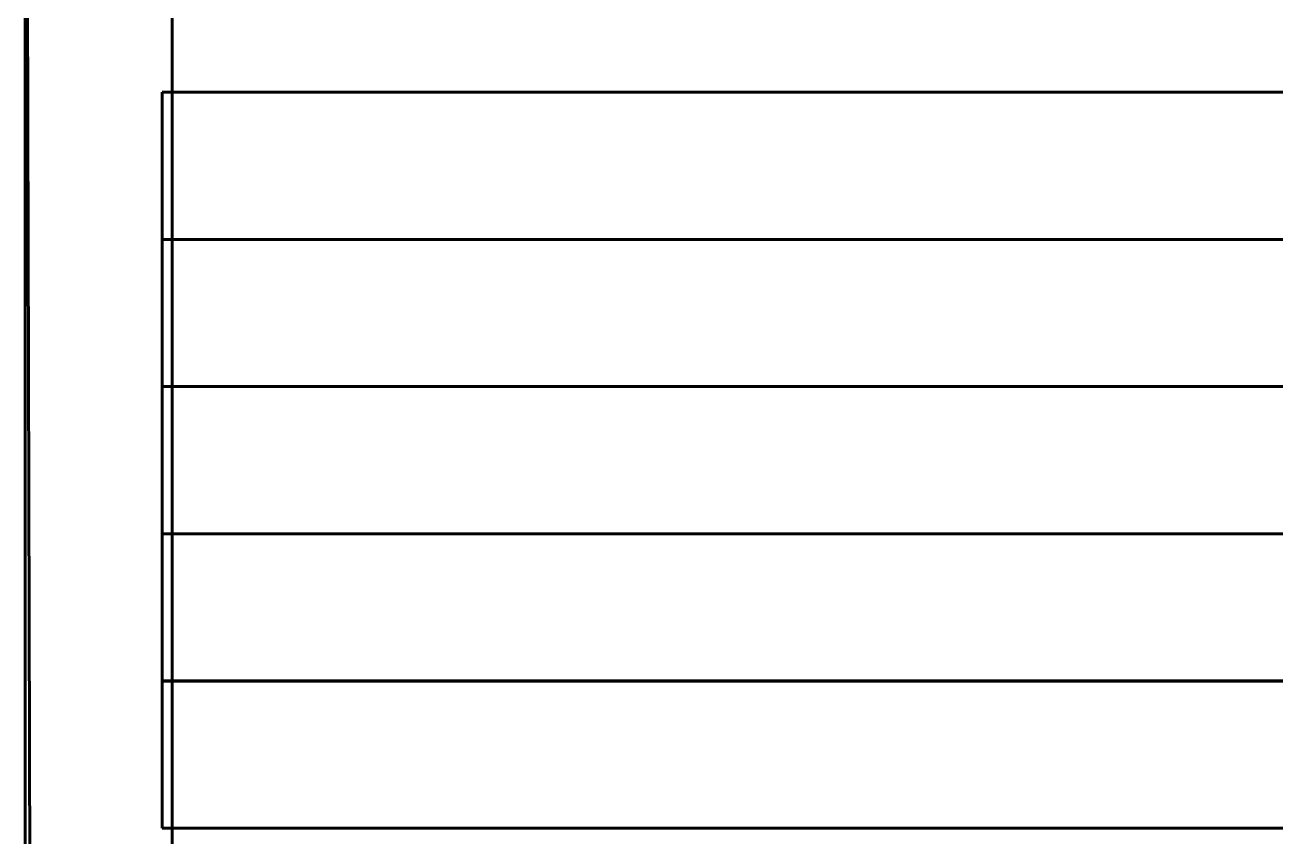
# Model space of a CAD drawing. Extents: x 0 to 297, y 0 to 292.
# Drawn here: x 75.391 to 79.641, y 105.497 to 108.255 of the extents above; entities that cross this region are included whole.
import ezdxf

# ---------------------------------------------------------------- set-up
doc = ezdxf.new("R2010")
doc.units = 0
doc.header["$MEASUREMENT"] = 0
doc.linetypes.add('K5LT_BASIC', pattern=[0])
doc.layers.add('Системный слой', color=7, linetype='Continuous')

# ---------------------------------------------------------------- blocks, each defined once
blk = doc.blocks.new('*U')
at = {"layer": 'Системный слой', "linetype": 'K5LT_BASIC', "lineweight": 60}
for p, q in [((75.8571, 107.5267), (75.8571, 108.0267)), ((75.8571, 108.0267), (83.3376, 108.0267)), ((75.8571, 107.0267), (75.8571, 107.5267)), ((75.8571, 107.5267), (83.3376, 107.5267)), ((83.3376, 107.5267), (75.8571, 107.5267)), ((75.8571, 106.5267), (75.8571, 107.0267)), ((75.8571, 107.0267), (83.3376, 107.0267)), ((83.3376, 107.0267), (75.8571, 107.0267)), ((75.8571, 106.0267), (75.8571, 106.5267)), ((75.8571, 106.5267), (83.3376, 106.5267)), ((83.3376, 106.5267), (75.8571, 106.5267)), ((75.8571, 105.5271), (75.8571, 106.0271)), ((75.8571, 106.0271), (83.3376, 106.0271)), ((83.3376, 106.0267), (75.8571, 106.0267)), ((83.3376, 105.5271), (75.8571, 105.5271))]:
    blk.add_line(p, q, dxfattribs=at)

msp = doc.modelspace()

# ---------------------------------------------------------------- linework, layer by layer
at = {"layer": 'Системный слой', "linetype": 'K5LT_BASIC', "lineweight": 60}
for p, q in [((75.3913, 112.0189), (75.3913, 106.5779)), ((75.4255, 98.0231), (75.3913, 112.0189)), ((75.8917, 112.0189), (75.8917, 100.5189)), ((75.8917, 112.0189), (75.8917, 98.0189)), ((75.3913, 106.5779), (75.3916, 100.5189))]:
    msp.add_line(p, q, dxfattribs=at)

# ---------------------------------------------------------------- block references
at = {"layer": 'Системный слой'}
msp.add_blockref('*U', (0, 0), dxfattribs=at)
msp.add_blockref('*U', (0, 0), dxfattribs=at)
msp.add_blockref('*U', (0, 0), dxfattribs=at)
msp.add_blockref('*U', (0, 0), dxfattribs=at)
msp.add_blockref('*U', (0, 0), dxfattribs=at)
msp.add_blockref('*U', (0, 0), dxfattribs=at)
msp.add_blockref('*U', (0, 0), dxfattribs=at)
msp.add_blockref('*U', (0, 0), dxfattribs=at)
msp.add_blockref('*U', (0, 0), dxfattribs=at)
msp.add_blockref('*U', (0, 0), dxfattribs=at)
msp.add_blockref('*U', (0, 0), dxfattribs=at)
msp.add_blockref('*U', (0, 0), dxfattribs=at)
msp.add_blockref('*U', (0, 0), dxfattribs=at)
msp.add_blockref('*U', (0, 0), dxfattribs=at)
msp.add_blockref('*U', (0, 0), dxfattribs=at)
msp.add_blockref('*U', (0, 0), dxfattribs=at)
msp.add_blockref('*U', (0, 0), dxfattribs=at)
msp.add_blockref('*U', (0, 0), dxfattribs=at)
msp.add_blockref('*U', (0, 0), dxfattribs=at)
msp.add_blockref('*U', (0, 0), dxfattribs=at)
msp.add_blockref('*U', (0, 0), dxfattribs=at)
msp.add_blockref('*U', (0, 0), dxfattribs=at)
msp.add_blockref('*U', (0, 0), dxfattribs=at)
msp.add_blockref('*U', (0, 0), dxfattribs=at)
msp.add_blockref('*U', (0, 0), dxfattribs=at)
msp.add_blockref('*U', (0, 0), dxfattribs=at)
msp.add_blockref('*U', (0, 0), dxfattribs=at)
msp.add_blockref('*U', (0, 0), dxfattribs=at)
msp.add_blockref('*U', (0, 0), dxfattribs=at)
msp.add_blockref('*U', (0, 0), dxfattribs=at)
msp.add_blockref('*U', (0, 0), dxfattribs=at)
msp.add_blockref('*U', (0, 0), dxfattribs=at)
msp.add_blockref('*U', (0, 0), dxfattribs=at)
msp.add_blockref('*U', (0, 0), dxfattribs=at)
msp.add_blockref('*U', (0, 0), dxfattribs=at)
msp.add_blockref('*U', (0, 0), dxfattribs=at)
msp.add_blockref('*U', (0, 0), dxfattribs=at)
msp.add_blockref('*U', (0, 0), dxfattribs=at)
msp.add_blockref('*U', (0, 0), dxfattribs=at)
msp.add_blockref('*U', (0, 0), dxfattribs=at)
msp.add_blockref('*U', (0, 0), dxfattribs=at)
msp.add_blockref('*U', (0, 0), dxfattribs=at)
msp.add_blockref('*U', (0, 0), dxfattribs=at)
msp.add_blockref('*U', (0, 0), dxfattribs=at)
msp.add_blockref('*U', (0, 0), dxfattribs=at)
msp.add_blockref('*U', (0, 0), dxfattribs=at)
msp.add_blockref('*U', (0, 0), dxfattribs=at)
msp.add_blockref('*U', (0, 0), dxfattribs=at)
msp.add_blockref('*U', (0, 0), dxfattribs=at)
msp.add_blockref('*U', (0, 0), dxfattribs=at)
msp.add_blockref('*U', (0, 0), dxfattribs=at)
msp.add_blockref('*U', (0, 0), dxfattribs=at)
msp.add_blockref('*U', (0, 0), dxfattribs=at)
msp.add_blockref('*U', (0, 0), dxfattribs=at)
msp.add_blockref('*U', (0, 0), dxfattribs=at)
msp.add_blockref('*U', (0, 0), dxfattribs=at)
msp.add_blockref('*U', (0, 0), dxfattribs=at)
msp.add_blockref('*U', (0, 0), dxfattribs=at)
msp.add_blockref('*U', (0, 0), dxfattribs=at)
msp.add_blockref('*U', (0, 0), dxfattribs=at)
msp.add_blockref('*U', (0, 0), dxfattribs=at)
msp.add_blockref('*U', (0, 0), dxfattribs=at)
msp.add_blockref('*U', (0, 0), dxfattribs=at)
msp.add_blockref('*U', (0, 0), dxfattribs=at)
msp.add_blockref('*U', (0, 0), dxfattribs=at)
msp.add_blockref('*U', (0, 0), dxfattribs=at)
msp.add_blockref('*U', (0, 0), dxfattribs=at)
msp.add_blockref('*U', (0, 0), dxfattribs=at)
msp.add_blockref('*U', (0, 0), dxfattribs=at)
msp.add_blockref('*U', (0, 0), dxfattribs=at)
msp.add_blockref('*U', (0, 0), dxfattribs=at)
msp.add_blockref('*U', (0, 0), dxfattribs=at)
msp.add_blockref('*U', (0, 0), dxfattribs=at)
msp.add_blockref('*U', (0, 0), dxfattribs=at)
msp.add_blockref('*U', (0, 0), dxfattribs=at)
msp.add_blockref('*U', (0, 0), dxfattribs=at)
msp.add_blockref('*U', (0, 0), dxfattribs=at)
msp.add_blockref('*U', (0, 0), dxfattribs=at)
msp.add_blockref('*U', (0, 0), dxfattribs=at)
msp.add_blockref('*U', (0, 0), dxfattribs=at)
msp.add_blockref('*U', (0, 0), dxfattribs=at)
msp.add_blockref('*U', (0, 0), dxfattribs=at)
msp.add_blockref('*U', (0, 0), dxfattribs=at)
msp.add_blockref('*U', (0, 0), dxfattribs=at)
msp.add_blockref('*U', (0, 0), dxfattribs=at)
msp.add_blockref('*U', (0, 0), dxfattribs=at)
msp.add_blockref('*U', (0, 0), dxfattribs=at)
msp.add_blockref('*U', (0, 0), dxfattribs=at)
msp.add_blockref('*U', (0, 0), dxfattribs=at)
msp.add_blockref('*U', (0, 0), dxfattribs=at)
msp.add_blockref('*U', (0, 0), dxfattribs=at)
msp.add_blockref('*U', (0, 0), dxfattribs=at)
msp.add_blockref('*U', (0, 0), dxfattribs=at)
msp.add_blockref('*U', (0, 0), dxfattribs=at)
msp.add_blockref('*U', (0, 0), dxfattribs=at)
msp.add_blockref('*U', (0, 0), dxfattribs=at)
msp.add_blockref('*U', (0, 0), dxfattribs=at)
msp.add_blockref('*U', (0, 0), dxfattribs=at)
msp.add_blockref('*U', (0, 0), dxfattribs=at)
msp.add_blockref('*U', (0, 0), dxfattribs=at)
msp.add_blockref('*U', (0, 0), dxfattribs=at)
msp.add_blockref('*U', (0, 0), dxfattribs=at)
msp.add_blockref('*U', (0, 0), dxfattribs=at)
msp.add_blockref('*U', (0, 0), dxfattribs=at)
msp.add_blockref('*U', (0, 0), dxfattribs=at)
msp.add_blockref('*U', (0, 0), dxfattribs=at)
msp.add_blockref('*U', (0, 0), dxfattribs=at)
msp.add_blockref('*U', (0, 0), dxfattribs=at)
msp.add_blockref('*U', (0, 0), dxfattribs=at)
msp.add_blockref('*U', (0, 0), dxfattribs=at)
msp.add_blockref('*U', (0, 0), dxfattribs=at)
msp.add_blockref('*U', (0, 0), dxfattribs=at)
msp.add_blockref('*U', (0, 0), dxfattribs=at)
msp.add_blockref('*U', (0, 0), dxfattribs=at)
msp.add_blockref('*U', (0, 0), dxfattribs=at)
msp.add_blockref('*U', (0, 0), dxfattribs=at)
msp.add_blockref('*U', (0, 0), dxfattribs=at)
msp.add_blockref('*U', (0, 0), dxfattribs=at)
msp.add_blockref('*U', (0, 0), dxfattribs=at)
msp.add_blockref('*U', (0, 0), dxfattribs=at)
msp.add_blockref('*U', (0, 0), dxfattribs=at)
msp.add_blockref('*U', (0, 0), dxfattribs=at)
msp.add_blockref('*U', (0, 0), dxfattribs=at)
msp.add_blockref('*U', (0, 0), dxfattribs=at)
msp.add_blockref('*U', (0, 0), dxfattribs=at)
msp.add_blockref('*U', (0, 0), dxfattribs=at)
msp.add_blockref('*U', (0, 0), dxfattribs=at)
msp.add_blockref('*U', (0, 0), dxfattribs=at)
msp.add_blockref('*U', (0, 0), dxfattribs=at)
msp.add_blockref('*U', (0, 0), dxfattribs=at)
msp.add_blockref('*U', (0, 0), dxfattribs=at)
msp.add_blockref('*U', (0, 0), dxfattribs=at)
msp.add_blockref('*U', (0, 0), dxfattribs=at)
msp.add_blockref('*U', (0, 0), dxfattribs=at)
msp.add_blockref('*U', (0, 0), dxfattribs=at)
msp.add_blockref('*U', (0, 0), dxfattribs=at)
msp.add_blockref('*U', (0, 0), dxfattribs=at)
msp.add_blockref('*U', (0, 0), dxfattribs=at)
msp.add_blockref('*U', (0, 0), dxfattribs=at)
msp.add_blockref('*U', (0, 0), dxfattribs=at)
msp.add_blockref('*U', (0, 0), dxfattribs=at)
msp.add_blockref('*U', (0, 0), dxfattribs=at)
msp.add_blockref('*U', (0, 0), dxfattribs=at)
msp.add_blockref('*U', (0, 0), dxfattribs=at)
msp.add_blockref('*U', (0, 0), dxfattribs=at)
msp.add_blockref('*U', (0, 0), dxfattribs=at)
msp.add_blockref('*U', (0, 0), dxfattribs=at)
msp.add_blockref('*U', (0, 0), dxfattribs=at)
msp.add_blockref('*U', (0, 0), dxfattribs=at)
msp.add_blockref('*U', (0, 0), dxfattribs=at)
msp.add_blockref('*U', (0, 0), dxfattribs=at)
msp.add_blockref('*U', (0, 0), dxfattribs=at)
msp.add_blockref('*U', (0, 0), dxfattribs=at)
msp.add_blockref('*U', (0, 0), dxfattribs=at)
msp.add_blockref('*U', (0, 0), dxfattribs=at)
msp.add_blockref('*U', (0, 0), dxfattribs=at)
msp.add_blockref('*U', (0, 0), dxfattribs=at)
msp.add_blockref('*U', (0, 0), dxfattribs=at)
msp.add_blockref('*U', (0, 0), dxfattribs=at)
msp.add_blockref('*U', (0, 0), dxfattribs=at)
msp.add_blockref('*U', (0, 0), dxfattribs=at)
msp.add_blockref('*U', (0, 0), dxfattribs=at)
msp.add_blockref('*U', (0, 0), dxfattribs=at)
msp.add_blockref('*U', (0, 0), dxfattribs=at)
msp.add_blockref('*U', (0, 0), dxfattribs=at)
msp.add_blockref('*U', (0, 0), dxfattribs=at)
msp.add_blockref('*U', (0, 0), dxfattribs=at)
msp.add_blockref('*U', (0, 0), dxfattribs=at)
msp.add_blockref('*U', (0, 0), dxfattribs=at)
msp.add_blockref('*U', (0, 0), dxfattribs=at)
msp.add_blockref('*U', (0, 0), dxfattribs=at)
msp.add_blockref('*U', (0, 0), dxfattribs=at)
msp.add_blockref('*U', (0, 0), dxfattribs=at)
msp.add_blockref('*U', (0, 0), dxfattribs=at)
msp.add_blockref('*U', (0, 0), dxfattribs=at)
msp.add_blockref('*U', (0, 0), dxfattribs=at)
msp.add_blockref('*U', (0, 0), dxfattribs=at)
msp.add_blockref('*U', (0, 0), dxfattribs=at)
msp.add_blockref('*U', (0, 0), dxfattribs=at)
msp.add_blockref('*U', (0, 0), dxfattribs=at)
msp.add_blockref('*U', (0, 0), dxfattribs=at)
msp.add_blockref('*U', (0, 0), dxfattribs=at)
msp.add_blockref('*U', (0, 0), dxfattribs=at)
msp.add_blockref('*U', (0, 0), dxfattribs=at)
msp.add_blockref('*U', (0, 0), dxfattribs=at)
msp.add_blockref('*U', (0, 0), dxfattribs=at)
msp.add_blockref('*U', (0, 0), dxfattribs=at)
msp.add_blockref('*U', (0, 0), dxfattribs=at)
msp.add_blockref('*U', (0, 0), dxfattribs=at)
msp.add_blockref('*U', (0, 0), dxfattribs=at)
msp.add_blockref('*U', (0, 0), dxfattribs=at)
msp.add_blockref('*U', (0, 0), dxfattribs=at)
msp.add_blockref('*U', (0, 0), dxfattribs=at)
msp.add_blockref('*U', (0, 0), dxfattribs=at)
msp.add_blockref('*U', (0, 0), dxfattribs=at)
msp.add_blockref('*U', (0, 0), dxfattribs=at)
msp.add_blockref('*U', (0, 0), dxfattribs=at)
msp.add_blockref('*U', (0, 0), dxfattribs=at)
msp.add_blockref('*U', (0, 0), dxfattribs=at)
msp.add_blockref('*U', (0, 0), dxfattribs=at)
msp.add_blockref('*U', (0, 0), dxfattribs=at)
msp.add_blockref('*U', (0, 0), dxfattribs=at)
msp.add_blockref('*U', (0, 0), dxfattribs=at)
msp.add_blockref('*U', (0, 0), dxfattribs=at)
msp.add_blockref('*U', (0, 0), dxfattribs=at)
msp.add_blockref('*U', (0, 0), dxfattribs=at)
msp.add_blockref('*U', (0, 0), dxfattribs=at)
msp.add_blockref('*U', (0, 0), dxfattribs=at)
msp.add_blockref('*U', (0, 0), dxfattribs=at)
msp.add_blockref('*U', (0, 0), dxfattribs=at)
msp.add_blockref('*U', (0, 0), dxfattribs=at)
msp.add_blockref('*U', (0, 0), dxfattribs=at)
msp.add_blockref('*U', (0, 0), dxfattribs=at)
msp.add_blockref('*U', (0, 0), dxfattribs=at)
msp.add_blockref('*U', (0, 0), dxfattribs=at)
msp.add_blockref('*U', (0, 0), dxfattribs=at)
msp.add_blockref('*U', (0, 0), dxfattribs=at)
msp.add_blockref('*U', (0, 0), dxfattribs=at)
msp.add_blockref('*U', (0, 0), dxfattribs=at)
msp.add_blockref('*U', (0, 0), dxfattribs=at)
msp.add_blockref('*U', (0, 0), dxfattribs=at)
msp.add_blockref('*U', (0, 0), dxfattribs=at)
msp.add_blockref('*U', (0, 0), dxfattribs=at)
msp.add_blockref('*U', (0, 0), dxfattribs=at)
msp.add_blockref('*U', (0, 0), dxfattribs=at)
msp.add_blockref('*U', (0, 0), dxfattribs=at)
msp.add_blockref('*U', (0, 0), dxfattribs=at)
msp.add_blockref('*U', (0, 0), dxfattribs=at)
msp.add_blockref('*U', (0, 0), dxfattribs=at)
msp.add_blockref('*U', (0, 0), dxfattribs=at)
msp.add_blockref('*U', (0, 0), dxfattribs=at)
msp.add_blockref('*U', (0, 0), dxfattribs=at)
msp.add_blockref('*U', (0, 0), dxfattribs=at)
msp.add_blockref('*U', (0, 0), dxfattribs=at)
msp.add_blockref('*U', (0, 0), dxfattribs=at)
msp.add_blockref('*U', (0, 0), dxfattribs=at)
msp.add_blockref('*U', (0, 0), dxfattribs=at)
msp.add_blockref('*U', (0, 0), dxfattribs=at)
msp.add_blockref('*U', (0, 0), dxfattribs=at)
msp.add_blockref('*U', (0, 0), dxfattribs=at)
msp.add_blockref('*U', (0, 0), dxfattribs=at)
msp.add_blockref('*U', (0, 0), dxfattribs=at)
msp.add_blockref('*U', (0, 0), dxfattribs=at)
msp.add_blockref('*U', (0, 0), dxfattribs=at)
msp.add_blockref('*U', (0, 0), dxfattribs=at)
msp.add_blockref('*U', (0, 0), dxfattribs=at)
msp.add_blockref('*U', (0, 0), dxfattribs=at)
msp.add_blockref('*U', (0, 0), dxfattribs=at)
msp.add_blockref('*U', (0, 0), dxfattribs=at)
msp.add_blockref('*U', (0, 0), dxfattribs=at)
msp.add_blockref('*U', (0, 0), dxfattribs=at)
msp.add_blockref('*U', (0, 0), dxfattribs=at)
msp.add_blockref('*U', (0, 0), dxfattribs=at)
msp.add_blockref('*U', (0, 0), dxfattribs=at)
msp.add_blockref('*U', (0, 0), dxfattribs=at)
msp.add_blockref('*U', (0, 0), dxfattribs=at)
msp.add_blockref('*U', (0, 0), dxfattribs=at)
msp.add_blockref('*U', (0, 0), dxfattribs=at)
msp.add_blockref('*U', (0, 0), dxfattribs=at)
msp.add_blockref('*U', (0, 0), dxfattribs=at)
msp.add_blockref('*U', (0, 0), dxfattribs=at)
msp.add_blockref('*U', (0, 0), dxfattribs=at)
msp.add_blockref('*U', (0, 0), dxfattribs=at)
msp.add_blockref('*U', (0, 0), dxfattribs=at)
msp.add_blockref('*U', (0, 0), dxfattribs=at)
msp.add_blockref('*U', (0, 0), dxfattribs=at)
msp.add_blockref('*U', (0, 0), dxfattribs=at)
msp.add_blockref('*U', (0, 0), dxfattribs=at)
msp.add_blockref('*U', (0, 0), dxfattribs=at)
msp.add_blockref('*U', (0, 0), dxfattribs=at)
msp.add_blockref('*U', (0, 0), dxfattribs=at)
msp.add_blockref('*U', (0, 0), dxfattribs=at)
msp.add_blockref('*U', (0, 0), dxfattribs=at)
msp.add_blockref('*U', (0, 0), dxfattribs=at)
msp.add_blockref('*U', (0, 0), dxfattribs=at)
msp.add_blockref('*U', (0, 0), dxfattribs=at)
msp.add_blockref('*U', (0, 0), dxfattribs=at)
msp.add_blockref('*U', (0, 0), dxfattribs=at)
msp.add_blockref('*U', (0, 0), dxfattribs=at)
msp.add_blockref('*U', (0, 0), dxfattribs=at)
msp.add_blockref('*U', (0, 0), dxfattribs=at)
msp.add_blockref('*U', (0, 0), dxfattribs=at)
msp.add_blockref('*U', (0, 0), dxfattribs=at)
msp.add_blockref('*U', (0, 0), dxfattribs=at)
msp.add_blockref('*U', (0, 0), dxfattribs=at)
msp.add_blockref('*U', (0, 0), dxfattribs=at)
msp.add_blockref('*U', (0, 0), dxfattribs=at)
msp.add_blockref('*U', (0, 0), dxfattribs=at)
msp.add_blockref('*U', (0, 0), dxfattribs=at)
msp.add_blockref('*U', (0, 0), dxfattribs=at)
msp.add_blockref('*U', (0, 0), dxfattribs=at)
msp.add_blockref('*U', (0, 0), dxfattribs=at)
msp.add_blockref('*U', (0, 0), dxfattribs=at)
msp.add_blockref('*U', (0, 0), dxfattribs=at)
msp.add_blockref('*U', (0, 0), dxfattribs=at)
msp.add_blockref('*U', (0, 0), dxfattribs=at)
msp.add_blockref('*U', (0, 0), dxfattribs=at)
msp.add_blockref('*U', (0, 0), dxfattribs=at)
msp.add_blockref('*U', (0, 0), dxfattribs=at)
msp.add_blockref('*U', (0, 0), dxfattribs=at)
msp.add_blockref('*U', (0, 0), dxfattribs=at)
msp.add_blockref('*U', (0, 0), dxfattribs=at)
msp.add_blockref('*U', (0, 0), dxfattribs=at)
msp.add_blockref('*U', (0, 0), dxfattribs=at)
msp.add_blockref('*U', (0, 0), dxfattribs=at)
msp.add_blockref('*U', (0, 0), dxfattribs=at)
msp.add_blockref('*U', (0, 0), dxfattribs=at)
msp.add_blockref('*U', (0, 0), dxfattribs=at)
msp.add_blockref('*U', (0, 0), dxfattribs=at)
msp.add_blockref('*U', (0, 0), dxfattribs=at)
msp.add_blockref('*U', (0, 0), dxfattribs=at)
msp.add_blockref('*U', (0, 0), dxfattribs=at)
msp.add_blockref('*U', (0, 0), dxfattribs=at)
msp.add_blockref('*U', (0, 0), dxfattribs=at)
msp.add_blockref('*U', (0, 0), dxfattribs=at)
msp.add_blockref('*U', (0, 0), dxfattribs=at)
msp.add_blockref('*U', (0, 0), dxfattribs=at)
msp.add_blockref('*U', (0, 0), dxfattribs=at)
msp.add_blockref('*U', (0, 0), dxfattribs=at)
msp.add_blockref('*U', (0, 0), dxfattribs=at)
msp.add_blockref('*U', (0, 0), dxfattribs=at)
msp.add_blockref('*U', (0, 0), dxfattribs=at)
msp.add_blockref('*U', (0, 0), dxfattribs=at)
msp.add_blockref('*U', (0, 0), dxfattribs=at)
msp.add_blockref('*U', (0, 0), dxfattribs=at)
msp.add_blockref('*U', (0, 0), dxfattribs=at)
msp.add_blockref('*U', (0, 0), dxfattribs=at)
msp.add_blockref('*U', (0, 0), dxfattribs=at)
msp.add_blockref('*U', (0, 0), dxfattribs=at)
msp.add_blockref('*U', (0, 0), dxfattribs=at)
msp.add_blockref('*U', (0, 0), dxfattribs=at)
msp.add_blockref('*U', (0, 0), dxfattribs=at)
msp.add_blockref('*U', (0, 0), dxfattribs=at)
msp.add_blockref('*U', (0, 0), dxfattribs=at)
msp.add_blockref('*U', (0, 0), dxfattribs=at)
msp.add_blockref('*U', (0, 0), dxfattribs=at)
msp.add_blockref('*U', (0, 0), dxfattribs=at)
msp.add_blockref('*U', (0, 0), dxfattribs=at)
msp.add_blockref('*U', (0, 0), dxfattribs=at)
msp.add_blockref('*U', (0, 0), dxfattribs=at)
msp.add_blockref('*U', (0, 0), dxfattribs=at)
msp.add_blockref('*U', (0, 0), dxfattribs=at)
msp.add_blockref('*U', (0, 0), dxfattribs=at)
msp.add_blockref('*U', (0, 0), dxfattribs=at)
msp.add_blockref('*U', (0, 0), dxfattribs=at)
msp.add_blockref('*U', (0, 0), dxfattribs=at)
msp.add_blockref('*U', (0, 0), dxfattribs=at)
msp.add_blockref('*U', (0, 0), dxfattribs=at)
msp.add_blockref('*U', (0, 0), dxfattribs=at)
msp.add_blockref('*U', (0, 0), dxfattribs=at)
msp.add_blockref('*U', (0, 0), dxfattribs=at)
msp.add_blockref('*U', (0, 0), dxfattribs=at)
msp.add_blockref('*U', (0, 0), dxfattribs=at)
msp.add_blockref('*U', (0, 0), dxfattribs=at)
msp.add_blockref('*U', (0, 0), dxfattribs=at)
msp.add_blockref('*U', (0, 0), dxfattribs=at)
msp.add_blockref('*U', (0, 0), dxfattribs=at)
msp.add_blockref('*U', (0, 0), dxfattribs=at)
msp.add_blockref('*U', (0, 0), dxfattribs=at)
msp.add_blockref('*U', (0, 0), dxfattribs=at)
msp.add_blockref('*U', (0, 0), dxfattribs=at)
msp.add_blockref('*U', (0, 0), dxfattribs=at)
msp.add_blockref('*U', (0, 0), dxfattribs=at)
msp.add_blockref('*U', (0, 0), dxfattribs=at)

doc.saveas('drawing.dxf')
